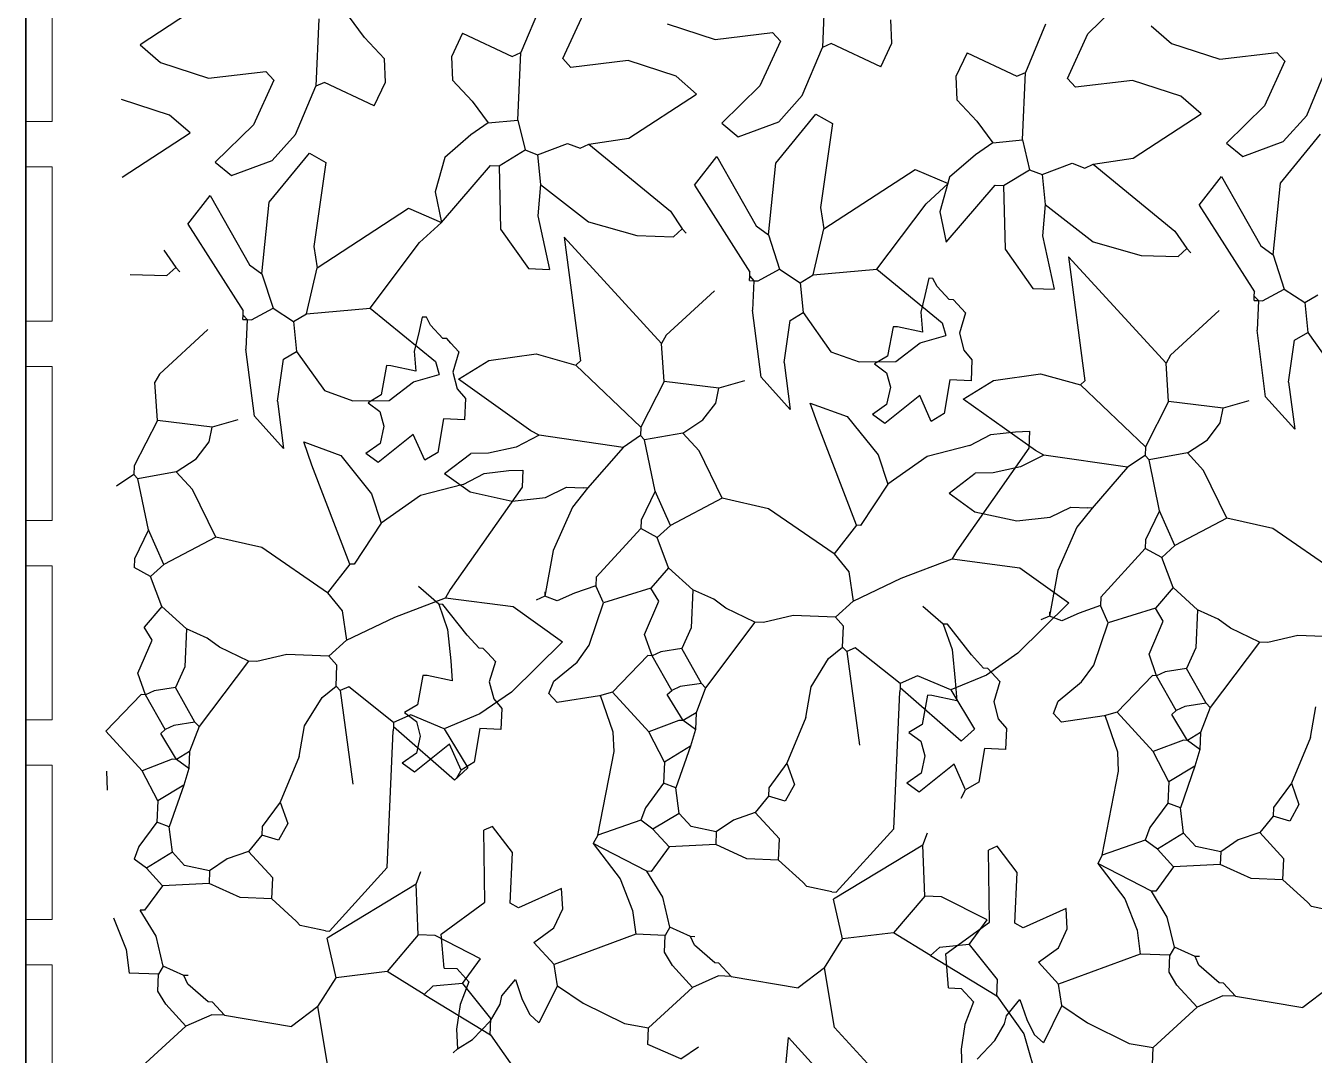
# Model space of a CAD drawing. Header units: inches. Extents: x 2013 to 15569, y -2551 to 2524.
# Drawn here: x 5034 to 5131.4, y 739.6 to 817.3 of the extents above; entities that cross this region are included whole.
import ezdxf

# ---------------------------------------------------------------- set-up
doc = ezdxf.new("R2010")
doc.units = ezdxf.units.IN
doc.header["$MEASUREMENT"] = 0
doc.layers.add('A-FURN', color=8, linetype='Continuous', lineweight=18)
doc.layers.add('A-WALL-FULL', color=7, linetype='Continuous', lineweight=35)
doc.layers.add('VERDE_siepe', color=96, linetype='Continuous')

msp = doc.modelspace()

# ---------------------------------------------------------------- linework, layer by layer
at = {"layer": 'A-FURN'}
for p, q in [((5034.046, 810.049), (5034.046, 821.684)), ((5036.046, 810.049), (5036.046, 821.684)), ((5034.046, 810.049), (5036.046, 810.049)), ((5034.046, 794.99), (5034.046, 806.626)), ((5034.046, 806.626), (5036.046, 806.626)), ((5036.046, 794.99), (5036.046, 806.626)), ((5034.046, 794.99), (5036.046, 794.99)), ((5034.046, 779.931), (5034.046, 791.567)), ((5034.046, 791.567), (5036.046, 791.567)), ((5036.046, 779.931), (5036.046, 791.567)), ((5034.046, 779.931), (5036.046, 779.931)), ((5034.046, 764.873), (5034.046, 776.508)), ((5034.046, 776.508), (5036.046, 776.508)), ((5036.046, 764.873), (5036.046, 776.508)), ((5034.046, 764.873), (5036.046, 764.873)), ((5034.046, 749.814), (5034.046, 761.45)), ((5034.046, 761.45), (5036.046, 761.45)), ((5036.046, 749.814), (5036.046, 761.45)), ((5034.046, 749.814), (5036.046, 749.814)), ((5034.046, 734.755), (5034.046, 746.391)), ((5034.046, 746.391), (5036.046, 746.391)), ((5036.046, 734.755), (5036.046, 746.391))]:
    msp.add_line(p, q, dxfattribs=at)
at = {"layer": 'A-WALL-FULL'}
msp.add_line((5034.046, 1062.818), (5034.046, -134.28), dxfattribs=at)
at = {"layer": 'VERDE_siepe'}
for p, q in [((5094.433, 820.754), (5094.211, 815.657)), ((5114.26, 816.678), (5117.136, 819.499)), ((5047.805, 819.19), (5042.681, 815.851)), ((5072.962, 818.905), (5071.438, 815.266)), ((5056.174, 817.816), (5055.952, 812.719)), ((5059.623, 816.39), (5058.418, 818.038)), ((5074.611, 814.809), (5076.155, 818.18)), ((5082.477, 817.445), (5086.116, 816.262)), ((5099.463, 815.973), (5099.386, 817.735)), ((5111.067, 817.404), (5109.543, 813.764)), ((5067.034, 816.736), (5066.186, 814.95)), ((5067.034, 816.736), (5070.788, 814.975)), ((5086.116, 816.262), (5090.429, 816.779)), ((5091.038, 816.114), (5090.429, 816.779)), ((5112.716, 813.307), (5114.26, 816.678)), ((5119.046, 817.286), (5120.582, 815.943)), ((5042.682, 815.851), (5044.219, 814.507)), ((5061.128, 814.798), (5059.623, 816.39)), ((5091.038, 816.114), (5089.494, 812.743)), ((5092.687, 812.017), (5094.211, 815.657)), ((5094.861, 815.947), (5094.211, 815.657)), ((5098.615, 814.187), (5094.861, 815.947)), ((5098.615, 814.187), (5099.463, 815.973)), ((5120.582, 815.943), (5124.221, 814.76)), ((5044.219, 814.507), (5047.857, 813.324)), ((5061.204, 813.035), (5061.128, 814.798)), ((5066.186, 814.95), (5066.263, 813.188)), ((5070.788, 814.975), (5071.438, 815.266)), ((5071.216, 810.169), (5071.438, 815.266)), ((5074.611, 814.809), (5075.22, 814.144)), ((5079.534, 814.661), (5075.22, 814.144)), ((5083.172, 813.478), (5079.534, 814.661)), ((5105.139, 815.234), (5104.291, 813.448)), ((5105.139, 815.234), (5108.893, 813.474)), ((5124.221, 814.76), (5128.534, 815.277)), ((5129.143, 814.612), (5127.599, 811.241)), ((5129.143, 814.612), (5128.534, 815.277)), ((5047.857, 813.324), (5052.17, 813.842)), ((5052.779, 813.176), (5052.17, 813.842)), ((5108.893, 813.474), (5109.543, 813.764)), ((5109.321, 808.667), (5109.543, 813.764)), ((5130.792, 810.515), (5132.316, 814.155)), ((5052.78, 813.176), (5051.235, 809.805)), ((5054.429, 809.08), (5055.952, 812.719)), ((5056.603, 813.01), (5055.952, 812.719)), ((5060.356, 811.25), (5056.603, 813.01)), ((5060.356, 811.25), (5061.204, 813.035)), ((5066.263, 813.188), (5067.768, 811.596)), ((5084.709, 812.134), (5083.172, 813.478)), ((5089.494, 812.743), (5086.619, 809.922)), ((5104.291, 813.448), (5104.368, 811.686)), ((5112.716, 813.307), (5113.325, 812.642)), ((5117.639, 813.159), (5113.325, 812.642)), ((5121.277, 811.976), (5117.639, 813.159)), ((5044.913, 810.54), (5041.275, 811.723)), ((5067.768, 811.596), (5068.972, 809.948)), ((5079.585, 808.796), (5084.709, 812.134)), ((5090.912, 810.043), (5092.687, 812.017)), ((5104.368, 811.686), (5105.873, 810.094)), ((5122.814, 810.633), (5121.277, 811.976)), ((5090.691, 806.903), (5093.725, 810.601)), ((5093.725, 810.601), (5094.971, 809.909)), ((5117.69, 807.294), (5122.814, 810.632)), ((5127.599, 811.241), (5124.724, 808.42)), ((5046.45, 809.197), (5044.913, 810.54)), ((5051.235, 809.805), (5048.36, 806.984)), ((5068.972, 809.948), (5067.657, 809.047)), ((5068.972, 809.948), (5071.216, 810.169)), ((5071.216, 810.169), (5071.756, 807.911)), ((5086.619, 809.922), (5087.851, 808.911)), ((5087.851, 808.911), (5090.912, 810.043)), ((5094.971, 809.909), (5094.057, 803.564)), ((5105.873, 810.094), (5107.077, 808.446)), ((5129.017, 808.541), (5130.792, 810.515)), ((5041.326, 805.858), (5046.45, 809.196)), ((5052.653, 807.105), (5054.429, 809.08)), ((5067.657, 809.047), (5065.701, 807.349)), ((5076.564, 808.339), (5079.585, 808.796)), ((5107.077, 808.446), (5109.321, 808.667)), ((5109.321, 808.667), (5109.862, 806.409)), ((5128.796, 805.401), (5131.83, 809.099)), ((5052.432, 803.965), (5055.466, 807.664)), ((5055.466, 807.664), (5056.712, 806.971)), ((5069.789, 806.719), (5071.756, 807.911)), ((5071.756, 807.911), (5072.698, 807.55)), ((5072.698, 807.55), (5074.97, 808.409)), ((5074.97, 808.409), (5075.912, 808.049)), ((5075.912, 808.049), (5076.563, 808.339)), ((5076.563, 808.339), (5082.727, 803.282)), ((5107.077, 808.446), (5105.762, 807.545)), ((5124.724, 808.42), (5125.956, 807.409)), ((5125.956, 807.409), (5129.017, 808.541)), ((5048.36, 806.984), (5049.592, 805.973)), ((5049.592, 805.973), (5052.653, 807.105)), ((5056.712, 806.971), (5055.798, 800.627)), ((5065.701, 807.349), (5064.973, 804.742)), ((5065.453, 802.44), (5069.152, 806.747)), ((5069.152, 806.747), (5069.789, 806.719)), ((5069.789, 806.719), (5069.899, 801.926)), ((5072.698, 807.55), (5072.919, 805.306)), ((5084.554, 805.255), (5086.244, 807.417)), ((5086.244, 807.417), (5089.208, 802.179)), ((5090.136, 801.501), (5090.691, 806.903)), ((5105.762, 807.545), (5103.806, 805.847)), ((5110.803, 806.048), (5113.075, 806.907)), ((5113.075, 806.907), (5114.017, 806.547)), ((5114.017, 806.547), (5114.668, 806.837)), ((5114.668, 806.837), (5120.832, 801.78)), ((5114.669, 806.837), (5117.69, 807.294)), ((5094.305, 801.957), (5101.205, 806.445)), ((5101.205, 806.445), (5103.712, 805.378)), ((5103.806, 805.847), (5103.078, 803.24)), ((5107.894, 805.217), (5109.862, 806.409)), ((5109.862, 806.409), (5110.803, 806.048)), ((5110.803, 806.048), (5111.024, 803.804)), ((5122.659, 803.753), (5124.349, 805.915)), ((5124.349, 805.915), (5127.313, 800.677)), ((5064.973, 804.742), (5065.453, 802.44)), ((5072.919, 805.306), (5072.726, 802.938)), ((5072.92, 805.306), (5076.545, 802.478)), ((5084.554, 805.255), (5088.736, 798.689)), ((5102.049, 803.855), (5103.712, 805.378)), ((5103.558, 800.938), (5107.257, 805.245)), ((5107.257, 805.245), (5107.894, 805.217)), ((5107.894, 805.217), (5108.004, 800.424)), ((5128.241, 799.999), (5128.796, 805.401)), ((5046.295, 802.318), (5047.985, 804.479)), ((5047.985, 804.479), (5050.949, 799.242)), ((5051.877, 798.564), (5052.432, 803.965)), ((5098.322, 798.909), (5102.049, 803.855)), ((5111.024, 803.804), (5110.831, 801.436)), ((5111.025, 803.804), (5114.651, 800.976)), ((5056.047, 799.02), (5062.946, 803.507)), ((5062.946, 803.507), (5065.453, 802.44)), ((5072.726, 802.938), (5073.597, 798.892)), ((5082.727, 803.282), (5083.628, 801.966)), ((5094.057, 803.564), (5094.305, 801.957)), ((5103.078, 803.24), (5103.558, 800.938)), ((5122.659, 803.753), (5126.841, 797.187)), ((5046.295, 802.318), (5050.477, 795.752)), ((5063.79, 800.917), (5065.453, 802.44)), ((5069.899, 801.926), (5072.005, 798.962)), ((5076.545, 802.478), (5080.186, 801.44)), ((5082.962, 801.357), (5083.628, 801.966)), ((5083.628, 801.966), (5083.932, 801.634)), ((5089.208, 802.179), (5090.136, 801.501)), ((5093.515, 798.481), (5094.305, 801.957)), ((5060.063, 795.972), (5063.79, 800.917)), ((5074.698, 801.334), (5075.932, 791.978)), ((5082.055, 793.307), (5074.698, 801.334)), ((5080.186, 801.44), (5082.962, 801.357)), ((5090.136, 801.501), (5090.981, 798.91)), ((5110.831, 801.436), (5111.702, 797.39)), ((5114.651, 800.976), (5118.291, 799.938)), ((5120.832, 801.78), (5121.733, 800.465)), ((5044.469, 800.345), (5045.369, 799.029)), ((5055.798, 800.627), (5056.047, 799.02)), ((5108.004, 800.424), (5110.11, 797.46)), ((5118.291, 799.938), (5121.067, 799.855)), ((5121.067, 799.855), (5121.733, 800.465)), ((5121.733, 800.465), (5122.037, 800.132)), ((5127.313, 800.677), (5128.241, 799.999)), ((5128.241, 799.999), (5129.086, 797.408)), ((5044.704, 798.419), (5045.369, 799.029)), ((5045.369, 799.029), (5045.673, 798.697)), ((5050.949, 799.242), (5051.877, 798.564)), ((5055.256, 795.543), (5056.047, 799.02)), ((5072.005, 798.962), (5073.597, 798.892)), ((5089.346, 798.024), (5090.981, 798.91)), ((5090.981, 798.91), (5092.532, 797.885)), ((5093.515, 798.481), (5098.322, 798.909)), ((5098.322, 798.909), (5103.254, 794.864)), ((5112.803, 799.832), (5114.037, 790.476)), ((5120.16, 791.805), (5112.803, 799.832)), ((5041.927, 798.503), (5044.704, 798.419)), ((5051.877, 798.564), (5052.722, 795.973)), ((5088.708, 798.052), (5088.722, 798.37)), ((5088.708, 798.052), (5089.027, 798.038)), ((5088.722, 798.37), (5088.736, 798.689)), ((5088.722, 798.37), (5089.027, 798.038)), ((5089.027, 798.038), (5088.93, 795.808)), ((5089.027, 798.038), (5089.346, 798.024)), ((5092.532, 797.885), (5093.515, 798.481)), ((5102.238, 798.228), (5101.955, 796.933)), ((5102.557, 798.214), (5102.238, 798.228)), ((5102.876, 797.613), (5102.557, 798.214)), ((5086.059, 797.282), (5082.401, 793.93)), ((5092.532, 797.885), (5092.754, 795.641)), ((5103.79, 796.616), (5102.876, 797.613)), ((5110.11, 797.46), (5111.702, 797.39)), ((5126.827, 796.868), (5126.841, 797.187)), ((5127.451, 796.522), (5129.086, 797.408)), ((5129.086, 797.408), (5130.637, 796.383)), ((5130.637, 796.383), (5131.62, 796.979)), ((5051.087, 795.086), (5052.722, 795.973)), ((5052.722, 795.973), (5054.273, 794.947)), ((5055.256, 795.543), (5060.063, 795.972)), ((5060.063, 795.972), (5064.995, 791.926)), ((5101.955, 796.933), (5101.65, 795.668)), ((5104.109, 796.602), (5103.79, 796.616)), ((5104.413, 796.269), (5104.109, 796.602)), ((5104.413, 796.269), (5105.023, 795.604)), ((5126.813, 796.55), (5126.827, 796.868)), ((5126.813, 796.55), (5127.133, 796.536)), ((5126.827, 796.868), (5127.133, 796.536)), ((5127.133, 796.536), (5127.035, 794.306)), ((5127.133, 796.536), (5127.451, 796.522)), ((5130.637, 796.383), (5130.859, 794.139)), ((5050.449, 795.114), (5050.463, 795.432)), ((5050.449, 795.114), (5050.769, 795.1)), ((5050.463, 795.432), (5050.477, 795.752)), ((5050.463, 795.432), (5050.769, 795.1)), ((5050.769, 795.1), (5050.671, 792.87)), ((5050.769, 795.1), (5051.087, 795.086)), ((5054.273, 794.947), (5055.256, 795.543)), ((5063.979, 795.291), (5063.696, 793.995)), ((5064.298, 795.277), (5063.979, 795.291)), ((5064.617, 794.675), (5064.298, 795.277)), ((5089.574, 790.76), (5088.93, 795.808)), ((5091.312, 791.874), (5091.77, 795.045)), ((5091.77, 795.045), (5092.754, 795.641)), ((5092.754, 795.641), (5094.858, 792.677)), ((5101.65, 795.668), (5101.768, 794.15)), ((5105.023, 795.604), (5104.551, 794.069)), ((5124.164, 795.78), (5120.506, 792.428)), ((5047.8, 794.345), (5044.142, 790.993)), ((5054.273, 794.947), (5054.495, 792.704)), ((5065.532, 793.678), (5064.617, 794.675)), ((5099.551, 794.565), (5099.135, 792.349)), ((5099.87, 794.551), (5099.551, 794.565)), ((5101.768, 794.15), (5099.87, 794.551)), ((5103.254, 794.864), (5103.53, 793.894)), ((5104.551, 794.069), (5104.896, 792.799)), ((5127.679, 789.258), (5127.035, 794.306)), ((5129.875, 793.543), (5130.859, 794.139)), ((5130.859, 794.139), (5132.963, 791.175)), ((5063.696, 793.995), (5063.391, 792.73)), ((5065.85, 793.664), (5065.532, 793.678)), ((5066.154, 793.331), (5065.85, 793.664)), ((5066.154, 793.331), (5066.764, 792.667)), ((5082.401, 793.93), (5082.055, 793.307)), ((5082.248, 790.425), (5082.055, 793.307)), ((5099.76, 791.928), (5101.591, 793.341)), ((5101.591, 793.341), (5103.53, 793.894)), ((5129.417, 790.372), (5129.875, 793.543)), ((5051.315, 787.822), (5050.671, 792.87)), ((5053.053, 788.936), (5053.511, 792.108)), ((5053.511, 792.108), (5054.495, 792.704)), ((5054.495, 792.704), (5056.6, 789.739)), ((5063.391, 792.73), (5063.509, 791.212)), ((5066.764, 792.667), (5066.292, 791.131)), ((5069.016, 792.007), (5072.58, 792.506)), ((5072.58, 792.506), (5075.599, 791.673)), ((5094.858, 792.677), (5096.995, 791.902)), ((5099.135, 792.349), (5098.151, 791.753)), ((5104.896, 792.799), (5105.507, 792.071)), ((5120.506, 792.428), (5120.16, 791.805)), ((5061.292, 791.628), (5060.876, 789.412)), ((5061.611, 791.614), (5061.292, 791.628)), ((5063.509, 791.212), (5061.611, 791.614)), ((5064.995, 791.926), (5065.271, 790.956)), ((5066.292, 791.131), (5066.637, 789.862)), ((5066.725, 790.599), (5069.016, 792.007)), ((5075.932, 791.978), (5075.599, 791.673)), ((5080.503, 786.991), (5075.599, 791.673)), ((5091.312, 791.874), (5091.771, 788.319)), ((5096.995, 791.902), (5099.76, 791.928)), ((5098.151, 791.753), (5099.051, 791.091)), ((5105.507, 792.071), (5105.438, 790.478)), ((5120.353, 788.923), (5120.16, 791.805)), ((5044.142, 790.993), (5043.796, 790.369)), ((5043.989, 787.488), (5043.796, 790.369)), ((5061.501, 788.991), (5063.332, 790.403)), ((5063.332, 790.403), (5065.271, 790.956)), ((5072.191, 786.714), (5066.725, 790.599)), ((5082.248, 790.425), (5080.503, 786.991)), ((5086.377, 789.926), (5082.248, 790.425)), ((5088.316, 790.48), (5086.377, 789.926)), ((5091.771, 788.319), (5089.574, 790.76)), ((5099.051, 791.091), (5099.346, 789.988)), ((5103.845, 790.548), (5103.415, 788.013)), ((5105.438, 790.478), (5103.845, 790.548)), ((5104.83, 789.097), (5107.121, 790.505)), ((5107.121, 790.505), (5110.685, 791.004)), ((5110.685, 791.004), (5113.704, 790.171)), ((5114.037, 790.476), (5113.704, 790.171)), ((5118.608, 785.489), (5113.704, 790.171)), ((5129.417, 790.372), (5129.876, 786.817)), ((5056.6, 789.739), (5058.736, 788.965)), ((5060.876, 789.412), (5059.893, 788.816)), ((5066.637, 789.862), (5067.249, 789.134)), ((5086.155, 788.799), (5086.377, 789.926)), ((5101.559, 789.371), (5098.913, 787.252)), ((5099.346, 789.988), (5099.061, 788.691)), ((5102.432, 787.417), (5101.559, 789.371)), ((5129.876, 786.817), (5127.679, 789.258)), ((5053.053, 788.936), (5053.512, 785.381)), ((5058.736, 788.965), (5061.501, 788.991)), ((5059.893, 788.816), (5060.792, 788.154)), ((5067.249, 789.134), (5067.179, 787.54)), ((5085.178, 787.522), (5086.155, 788.799)), ((5093.912, 787.044), (5093.296, 788.8)), ((5093.296, 788.8), (5096.092, 787.779)), ((5099.061, 788.691), (5097.985, 787.93)), ((5110.296, 785.212), (5104.83, 789.097)), ((5120.353, 788.923), (5118.608, 785.489)), ((5124.482, 788.424), (5120.353, 788.923)), ((5124.26, 787.297), (5124.482, 788.424)), ((5126.421, 788.979), (5124.482, 788.424)), ((5043.989, 787.488), (5042.244, 784.053)), ((5048.118, 786.989), (5043.989, 787.488)), ((5050.057, 787.543), (5048.118, 786.989)), ((5053.512, 785.381), (5051.315, 787.822)), ((5060.792, 788.154), (5061.087, 787.05)), ((5065.586, 787.61), (5065.156, 785.076)), ((5067.179, 787.54), (5065.586, 787.61)), ((5083.675, 786.532), (5085.178, 787.522)), ((5096.092, 787.779), (5098.423, 784.892)), ((5098.913, 787.252), (5097.985, 787.93)), ((5103.415, 788.013), (5102.432, 787.417)), ((5123.283, 786.02), (5124.26, 787.297)), ((5047.896, 785.861), (5048.118, 786.989)), ((5063.3, 786.433), (5060.654, 784.314)), ((5061.087, 787.05), (5060.802, 785.754)), ((5064.173, 784.48), (5063.3, 786.433)), ((5072.815, 786.368), (5071.074, 785.482)), ((5072.815, 786.368), (5072.191, 786.714)), ((5079.158, 785.453), (5072.815, 786.368)), ((5080.475, 786.353), (5079.158, 785.453)), ((5080.503, 786.991), (5080.475, 786.353)), ((5080.779, 786.021), (5080.475, 786.353)), ((5083.675, 786.532), (5080.779, 786.021)), ((5084.893, 785.203), (5083.675, 786.532)), ((5096.778, 779.578), (5093.912, 787.044)), ((5105.34, 785.588), (5106.936, 786.427)), ((5106.936, 786.427), (5108.788, 786.639)), ((5108.788, 786.639), (5109.855, 786.668)), ((5109.855, 786.668), (5109.8, 785.393)), ((5046.919, 784.584), (5047.896, 785.861)), ((5055.653, 784.106), (5055.038, 785.863)), ((5055.038, 785.863), (5057.833, 784.842)), ((5060.802, 785.754), (5059.726, 784.992)), ((5071.074, 785.482), (5068.998, 785.027)), ((5079.158, 785.453), (5076.471, 782.378)), ((5081.569, 782.156), (5080.779, 786.021)), ((5105.34, 785.588), (5102.112, 784.771)), ((5109.8, 785.393), (5104.355, 777.651)), ((5118.608, 785.489), (5118.58, 784.851)), ((5121.78, 785.031), (5123.283, 786.02)), ((5045.416, 783.595), (5046.919, 784.584)), ((5057.833, 784.842), (5060.165, 781.955)), ((5060.654, 784.314), (5059.726, 784.992)), ((5065.156, 785.076), (5064.173, 784.48)), ((5065.666, 783.487), (5067.647, 784.997)), ((5068.998, 785.027), (5067.647, 784.997)), ((5086.652, 781.614), (5084.893, 785.203)), ((5098.423, 784.892), (5099.147, 782.666)), ((5102.112, 784.771), (5099.147, 782.666)), ((5110.92, 784.866), (5109.179, 783.98)), ((5110.92, 784.866), (5110.296, 785.212)), ((5117.263, 783.951), (5110.92, 784.866)), ((5118.58, 784.851), (5117.263, 783.951)), ((5118.884, 784.519), (5118.58, 784.851)), ((5121.78, 785.031), (5118.884, 784.519)), ((5119.674, 780.654), (5118.884, 784.519)), ((5122.998, 783.701), (5121.78, 785.031)), ((5042.216, 783.415), (5040.899, 782.515)), ((5042.244, 784.053), (5042.216, 783.415)), ((5042.521, 783.083), (5042.216, 783.415)), ((5045.416, 783.595), (5042.521, 783.083)), ((5046.634, 782.265), (5045.416, 783.595)), ((5058.52, 776.64), (5055.653, 784.106)), ((5065.666, 783.487), (5067.613, 782.089)), ((5067.081, 782.65), (5068.677, 783.489)), ((5068.677, 783.489), (5070.529, 783.702)), ((5070.529, 783.702), (5071.596, 783.73)), ((5071.596, 783.73), (5071.541, 782.455)), ((5103.771, 781.985), (5105.752, 783.495)), ((5107.103, 783.526), (5105.752, 783.495)), ((5109.179, 783.98), (5107.103, 783.526)), ((5117.263, 783.951), (5114.576, 780.876)), ((5124.757, 780.113), (5122.998, 783.701)), ((5043.31, 779.218), (5042.521, 783.083)), ((5067.081, 782.65), (5063.853, 781.833)), ((5071.541, 782.455), (5066.097, 774.713)), ((5073.307, 781.677), (5074.878, 782.448)), ((5074.878, 782.448), (5076.152, 782.392)), ((5076.471, 782.378), (5075.332, 780.934)), ((5076.471, 782.378), (5076.152, 782.392)), ((5099.147, 782.666), (5097.097, 779.564)), ((5048.393, 778.677), (5046.634, 782.265)), ((5060.165, 781.955), (5060.888, 779.728)), ((5063.853, 781.833), (5060.888, 779.728)), ((5067.613, 782.089), (5070.782, 781.405)), ((5070.782, 781.405), (5073.307, 781.677)), ((5081.569, 782.156), (5080.515, 779.967)), ((5082.731, 779.551), (5081.569, 782.156)), ((5086.652, 781.614), (5082.731, 779.551)), ((5090.129, 780.825), (5086.652, 781.614)), ((5103.771, 781.985), (5105.718, 780.587)), ((5075.332, 780.934), (5073.875, 777.671)), ((5095.088, 777.416), (5090.129, 780.825)), ((5105.718, 780.587), (5108.887, 779.903)), ((5111.412, 780.175), (5112.983, 780.946)), ((5112.983, 780.946), (5114.257, 780.89)), ((5114.576, 780.876), (5113.437, 779.432)), ((5114.576, 780.876), (5114.257, 780.89)), ((5119.674, 780.654), (5118.621, 778.465)), ((5120.837, 778.049), (5119.674, 780.654)), ((5060.888, 779.728), (5058.838, 776.626)), ((5080.515, 779.967), (5080.488, 779.33)), ((5082.731, 779.551), (5081.734, 778.637)), ((5096.778, 779.578), (5095.088, 777.416)), ((5097.097, 779.564), (5096.778, 779.578)), ((5108.887, 779.903), (5111.412, 780.175)), ((5113.437, 779.432), (5111.98, 776.169)), ((5124.757, 780.113), (5120.837, 778.049)), ((5128.234, 779.323), (5124.757, 780.113)), ((5043.31, 779.218), (5042.257, 777.029)), ((5044.473, 776.614), (5043.31, 779.218)), ((5048.393, 778.677), (5044.473, 776.614)), ((5051.87, 777.887), (5048.393, 778.677)), ((5080.488, 779.33), (5077.135, 775.646)), ((5081.734, 778.637), (5080.488, 779.33)), ((5082.593, 776.366), (5081.734, 778.637)), ((5118.621, 778.465), (5118.593, 777.828)), ((5133.193, 775.914), (5128.234, 779.323)), ((5056.829, 774.479), (5051.87, 777.887)), ((5073.875, 777.671), (5073.243, 774.219)), ((5104.355, 777.651), (5104.009, 777.027)), ((5118.593, 777.828), (5115.24, 774.144)), ((5119.839, 777.135), (5118.593, 777.828)), ((5120.837, 778.049), (5119.839, 777.135)), ((5042.257, 777.029), (5042.229, 776.393)), ((5044.473, 776.614), (5043.475, 775.699)), ((5058.52, 776.64), (5056.829, 774.479)), ((5058.838, 776.626), (5058.52, 776.64)), ((5095.088, 777.416), (5096.195, 776.048)), ((5100.167, 775.582), (5104.009, 777.027)), ((5104.009, 777.027), (5109.108, 776.364)), ((5120.698, 774.864), (5119.839, 777.135)), ((5043.475, 775.699), (5042.229, 776.393)), ((5044.334, 773.428), (5043.475, 775.699)), ((5077.135, 775.646), (5077.107, 775.008)), ((5082.593, 776.366), (5081.249, 774.828)), ((5084.435, 774.689), (5082.593, 776.366)), ((5096.195, 776.048), (5096.528, 773.843)), ((5096.528, 773.843), (5100.167, 775.582)), ((5109.108, 776.364), (5112.831, 773.71)), ((5111.98, 776.169), (5111.348, 772.717)), ((5065.235, 773.611), (5063.698, 774.954)), ((5066.097, 774.713), (5065.751, 774.09)), ((5077.107, 775.008), (5075.486, 774.44)), ((5077.688, 773.706), (5077.107, 775.008)), ((5081.249, 774.828), (5077.688, 773.706)), ((5081.845, 773.844), (5081.249, 774.828)), ((5084.435, 774.689), (5084.31, 771.821)), ((5086, 773.982), (5084.435, 774.689)), ((5120.698, 774.864), (5119.354, 773.326)), ((5122.54, 773.187), (5120.698, 774.864)), ((5056.829, 774.479), (5057.936, 773.11)), ((5061.908, 772.644), (5065.751, 774.09)), ((5065.554, 773.597), (5065.235, 773.611)), ((5065.235, 773.611), (5065.903, 771.693)), ((5067.369, 771.283), (5065.554, 773.597)), ((5065.751, 774.09), (5070.849, 773.427)), ((5073.243, 774.219), (5072.591, 773.929)), ((5073.256, 774.537), (5073.243, 774.219)), ((5074.184, 773.859), (5073.243, 774.219)), ((5075.486, 774.44), (5074.184, 773.859)), ((5076.591, 770.518), (5077.688, 773.706)), ((5080.778, 771.337), (5081.845, 773.844)), ((5086.928, 773.304), (5086, 773.982)), ((5096.528, 773.843), (5095.199, 772.623)), ((5112.831, 773.71), (5108.981, 769.92)), ((5115.24, 774.144), (5115.213, 773.506)), ((5044.334, 773.428), (5042.99, 771.89)), ((5046.176, 771.751), (5044.334, 773.428)), ((5057.936, 773.11), (5058.269, 770.905)), ((5058.269, 770.905), (5061.908, 772.644)), ((5070.849, 773.427), (5074.573, 770.773)), ((5089.117, 772.25), (5086.928, 773.304)), ((5092.012, 772.762), (5089.754, 772.223)), ((5095.199, 772.623), (5092.012, 772.762)), ((5095.807, 771.959), (5095.199, 772.623)), ((5103.34, 772.109), (5101.803, 773.452)), ((5111.348, 772.717), (5110.696, 772.427)), ((5111.361, 773.036), (5111.348, 772.717)), ((5112.29, 772.357), (5111.348, 772.717)), ((5113.591, 772.938), (5112.29, 772.357)), ((5115.213, 773.506), (5113.591, 772.938)), ((5115.794, 772.205), (5115.213, 773.506)), ((5119.354, 773.326), (5115.794, 772.205)), ((5119.95, 772.342), (5119.354, 773.326)), ((5122.54, 773.187), (5122.415, 770.319)), ((5124.105, 772.48), (5122.54, 773.187)), ((5043.586, 770.906), (5042.99, 771.89)), ((5046.176, 771.751), (5046.051, 768.884)), ((5047.742, 771.044), (5046.176, 771.751)), ((5065.903, 771.693), (5066.143, 769.338)), ((5084.31, 771.821), (5083.604, 770.256)), ((5089.117, 772.25), (5085.39, 767.305)), ((5089.754, 772.223), (5089.117, 772.25)), ((5095.738, 770.365), (5095.807, 771.959)), ((5103.659, 772.095), (5103.34, 772.109)), ((5103.34, 772.109), (5104.008, 770.191)), ((5105.474, 769.782), (5103.659, 772.095)), ((5114.696, 769.016), (5115.794, 772.205)), ((5118.883, 769.835), (5119.95, 772.342)), ((5125.033, 771.802), (5124.105, 772.48)), ((5127.222, 770.749), (5125.033, 771.802)), ((5042.519, 768.399), (5043.586, 770.906)), ((5048.67, 770.366), (5047.742, 771.044)), ((5058.269, 770.905), (5056.94, 769.685)), ((5068.283, 770.286), (5067.369, 771.283)), ((5074.573, 770.773), (5070.722, 766.983)), ((5081.345, 769.716), (5080.778, 771.337)), ((5127.222, 770.749), (5123.495, 765.803)), ((5127.859, 770.721), (5127.222, 770.749)), ((5130.117, 771.26), (5127.859, 770.721)), ((5133.304, 771.121), (5130.117, 771.26)), ((5050.858, 769.313), (5048.67, 770.366)), ((5053.753, 769.824), (5051.495, 769.285)), ((5056.94, 769.685), (5053.753, 769.824)), ((5068.601, 770.272), (5068.283, 770.286)), ((5068.906, 769.939), (5068.601, 770.272)), ((5068.906, 769.939), (5069.515, 769.275)), ((5075.679, 769.249), (5076.591, 770.518)), ((5081.027, 769.73), (5078.353, 766.974)), ((5081.345, 769.716), (5081.027, 769.73)), ((5081.996, 770.007), (5081.345, 769.716)), ((5082.827, 767.098), (5081.345, 769.716)), ((5083.604, 770.256), (5081.996, 770.007)), ((5085.085, 767.638), (5083.604, 770.256)), ((5094.682, 769.518), (5095.738, 770.365)), ((5096.043, 770.033), (5095.738, 770.365)), ((5096.694, 770.324), (5096.043, 770.033)), ((5096.043, 770.033), (5097.012, 762.968)), ((5100.088, 767.622), (5096.694, 770.324)), ((5104.008, 770.191), (5104.248, 767.836)), ((5106.388, 768.784), (5105.474, 769.782)), ((5108.981, 769.92), (5106.605, 768.265)), ((5119.45, 768.215), (5118.883, 769.835)), ((5122.415, 770.319), (5121.709, 768.754)), ((5046.051, 768.884), (5045.345, 767.318)), ((5050.858, 769.313), (5047.132, 764.367)), ((5051.495, 769.285), (5050.858, 769.313)), ((5057.549, 769.021), (5056.94, 769.685)), ((5057.479, 767.428), (5057.549, 769.021)), ((5066.143, 769.338), (5066.26, 767.82)), ((5069.515, 769.275), (5069.044, 767.739)), ((5073.92, 767.805), (5075.679, 769.249)), ((5093.36, 767.376), (5094.682, 769.518)), ((5106.706, 768.77), (5106.388, 768.784)), ((5107.011, 768.437), (5106.706, 768.77)), ((5113.784, 767.747), (5114.696, 769.016)), ((5121.709, 768.754), (5120.102, 768.505)), ((5123.19, 766.136), (5121.709, 768.754)), ((5043.086, 766.779), (5042.519, 768.399)), ((5064.043, 768.236), (5063.628, 766.02)), ((5064.362, 768.222), (5064.043, 768.236)), ((5066.26, 767.82), (5064.362, 768.222)), ((5073.56, 766.863), (5073.92, 767.805)), ((5101.389, 768.204), (5100.088, 767.622)), ((5103.897, 767.137), (5101.389, 768.204)), ((5106.605, 768.265), (5103.897, 767.137)), ((5104.248, 767.836), (5104.365, 766.318)), ((5107.011, 768.437), (5107.62, 767.773)), ((5107.62, 767.773), (5107.149, 766.237)), ((5119.132, 768.228), (5116.458, 765.472)), ((5119.45, 768.215), (5119.132, 768.228)), ((5120.102, 768.505), (5119.45, 768.215)), ((5120.932, 765.596), (5119.45, 768.215)), ((5042.768, 766.793), (5040.094, 764.036)), ((5043.086, 766.779), (5042.768, 766.793)), ((5043.738, 767.069), (5043.086, 766.779)), ((5044.568, 764.16), (5043.086, 766.779)), ((5045.345, 767.318), (5043.738, 767.069)), ((5046.826, 764.7), (5045.345, 767.318)), ((5056.423, 766.58), (5057.479, 767.428)), ((5057.784, 767.096), (5057.479, 767.428)), ((5058.435, 767.386), (5057.784, 767.096)), ((5057.784, 767.096), (5058.753, 760.03)), ((5061.829, 764.684), (5058.435, 767.386)), ((5070.722, 766.983), (5068.346, 765.327)), ((5069.044, 767.739), (5069.388, 766.47)), ((5074.169, 766.199), (5073.56, 766.863)), ((5078.353, 766.974), (5077.383, 766.696)), ((5081.095, 763.982), (5078.353, 766.974)), ((5082.495, 766.793), (5082.827, 767.098)), ((5083.686, 764.826), (5082.495, 766.793)), ((5083.479, 767.388), (5082.827, 767.098)), ((5085.085, 767.638), (5083.479, 767.388)), ((5085.39, 767.305), (5084.669, 765.421)), ((5085.39, 767.305), (5085.085, 767.638)), ((5092.954, 765.06), (5093.36, 767.376)), ((5099.61, 756.662), (5100.06, 766.985)), ((5100.074, 767.303), (5100.06, 766.985)), ((5100.088, 767.622), (5100.074, 767.303)), ((5104.686, 763.272), (5100.074, 767.303)), ((5103.897, 767.137), (5105.684, 764.186)), ((5112.026, 766.303), (5113.784, 767.747)), ((5055.101, 764.439), (5056.423, 766.58)), ((5063.628, 766.02), (5062.644, 765.424)), ((5069.388, 766.47), (5070, 765.742)), ((5077.383, 766.696), (5074.169, 766.199)), ((5078.419, 763.949), (5077.454, 766.718)), ((5102.148, 766.734), (5101.733, 764.518)), ((5102.467, 766.72), (5102.148, 766.734)), ((5104.365, 766.318), (5102.467, 766.72)), ((5107.149, 766.237), (5107.493, 764.968)), ((5111.665, 765.361), (5112.026, 766.303)), ((5121.584, 765.886), (5120.932, 765.596)), ((5123.19, 766.136), (5121.584, 765.886)), ((5123.495, 765.803), (5123.19, 766.136)), ((5131.059, 763.558), (5131.465, 765.875)), ((5063.131, 765.266), (5061.829, 764.684)), ((5062.644, 765.424), (5063.544, 764.762)), ((5065.638, 764.199), (5063.131, 765.266)), ((5068.346, 765.327), (5065.638, 764.199)), ((5070, 765.742), (5069.931, 764.148)), ((5083.368, 764.84), (5081.095, 763.982)), ((5083.686, 764.826), (5083.368, 764.84)), ((5084.669, 765.421), (5083.686, 764.826)), ((5084.669, 765.421), (5084.614, 764.147)), ((5092.954, 765.06), (5091.526, 761.611)), ((5107.493, 764.968), (5108.105, 764.24)), ((5112.274, 764.697), (5111.665, 765.361)), ((5115.488, 765.195), (5112.274, 764.697)), ((5116.458, 765.472), (5115.488, 765.195)), ((5116.524, 762.448), (5115.559, 765.216)), ((5119.2, 762.48), (5116.458, 765.472)), ((5120.6, 765.291), (5120.932, 765.596)), ((5121.791, 763.324), (5120.6, 765.291)), ((5123.495, 765.803), (5122.775, 763.919)), ((5042.836, 761.044), (5040.094, 764.036)), ((5044.236, 763.856), (5044.568, 764.16)), ((5045.22, 764.451), (5044.568, 764.16)), ((5046.826, 764.7), (5045.22, 764.451)), ((5047.132, 764.367), (5046.411, 762.483)), ((5047.132, 764.367), (5046.826, 764.7)), ((5054.695, 762.122), (5055.101, 764.439)), ((5061.351, 753.725), (5061.801, 764.048)), ((5061.815, 764.366), (5061.801, 764.048)), ((5061.829, 764.684), (5061.815, 764.366)), ((5066.427, 760.334), (5061.815, 764.366)), ((5063.544, 764.762), (5063.838, 763.658)), ((5065.638, 764.199), (5067.425, 761.248)), ((5068.337, 764.218), (5067.908, 761.684)), ((5069.931, 764.148), (5068.337, 764.218)), ((5078.477, 762.499), (5078.419, 763.949)), ((5082.273, 761.695), (5081.095, 763.982)), ((5084.614, 764.147), (5083.686, 764.826)), ((5084.614, 764.147), (5084.24, 762.887)), ((5101.733, 764.518), (5100.749, 763.922)), ((5100.749, 763.922), (5101.649, 763.26)), ((5105.684, 764.186), (5104.686, 763.272)), ((5108.105, 764.24), (5108.036, 762.647)), ((5122.775, 763.919), (5121.791, 763.324)), ((5122.775, 763.919), (5122.719, 762.645)), ((5045.427, 761.889), (5044.236, 763.856)), ((5066.052, 763.041), (5063.405, 760.922)), ((5063.838, 763.658), (5063.553, 762.362)), ((5066.924, 761.088), (5066.052, 763.041)), ((5084.24, 762.887), (5082.273, 761.695)), ((5084.24, 762.887), (5083.145, 759.742)), ((5101.649, 763.26), (5101.943, 762.156)), ((5121.473, 763.338), (5119.2, 762.48)), ((5121.791, 763.324), (5121.473, 763.338)), ((5122.719, 762.645), (5121.791, 763.324)), ((5131.059, 763.558), (5129.631, 760.11)), ((5046.411, 762.483), (5045.427, 761.889)), ((5046.411, 762.483), (5046.355, 761.209)), ((5054.695, 762.122), (5053.267, 758.674)), ((5063.553, 762.362), (5062.477, 761.6)), ((5077.244, 756.169), (5078.477, 762.499)), ((5101.943, 762.156), (5101.658, 760.86)), ((5106.442, 762.716), (5106.013, 760.182)), ((5108.036, 762.647), (5106.442, 762.716)), ((5116.582, 760.997), (5116.524, 762.448)), ((5120.378, 760.193), (5119.2, 762.48)), ((5122.719, 762.645), (5122.345, 761.385)), ((5040.219, 759.562), (5040.16, 761.012)), ((5045.109, 761.902), (5042.836, 761.044)), ((5044.014, 758.757), (5042.836, 761.044)), ((5045.427, 761.889), (5045.109, 761.902)), ((5046.355, 761.209), (5045.427, 761.889)), ((5046.355, 761.209), (5045.981, 759.949)), ((5063.405, 760.922), (5062.477, 761.6)), ((5067.425, 761.248), (5066.427, 760.334)), ((5066.577, 760.464), (5066.924, 761.088)), ((5067.908, 761.684), (5066.924, 761.088)), ((5082.273, 761.695), (5082.203, 760.103)), ((5091.526, 761.611), (5090.168, 759.755)), ((5091.526, 761.611), (5092.094, 759.99)), ((5104.157, 761.539), (5101.51, 759.42)), ((5105.029, 759.586), (5104.157, 761.539)), ((5115.349, 754.667), (5116.582, 760.997)), ((5122.345, 761.385), (5120.378, 760.193)), ((5122.345, 761.385), (5121.25, 758.24)), ((5082.203, 760.103), (5080.845, 758.247)), ((5083.145, 759.742), (5082.203, 760.103)), ((5092.094, 759.99), (5091.401, 758.744)), ((5101.658, 760.86), (5100.582, 760.099)), ((5101.51, 759.42), (5100.582, 760.099)), ((5106.013, 760.182), (5105.029, 759.586)), ((5120.378, 760.193), (5120.308, 758.601)), ((5129.631, 760.11), (5128.273, 758.253)), ((5129.631, 760.11), (5130.199, 758.488)), ((5045.981, 759.949), (5044.014, 758.757)), ((5045.981, 759.949), (5044.886, 756.804)), ((5083.38, 757.816), (5083.145, 759.742)), ((5090.14, 759.118), (5089.129, 757.885)), ((5090.168, 759.755), (5090.14, 759.118)), ((5091.401, 758.744), (5090.14, 759.118)), ((5104.682, 758.962), (5105.029, 759.586)), ((5044.014, 758.757), (5043.945, 757.165)), ((5053.267, 758.674), (5051.909, 756.818)), ((5053.267, 758.674), (5053.835, 757.053)), ((5080.845, 758.247), (5080.485, 757.305)), ((5120.308, 758.601), (5118.95, 756.745)), ((5121.25, 758.24), (5120.308, 758.601)), ((5121.485, 756.314), (5121.25, 758.24)), ((5128.273, 758.253), (5128.246, 757.616)), ((5130.199, 758.488), (5129.506, 757.242)), ((5043.945, 757.165), (5042.586, 755.309)), ((5044.886, 756.804), (5043.945, 757.165)), ((5053.835, 757.053), (5053.142, 755.806)), ((5080.485, 757.305), (5077.244, 756.169)), ((5081.413, 756.625), (5080.485, 757.305)), ((5083.38, 757.816), (5081.413, 756.625)), ((5084.294, 756.819), (5083.38, 757.816)), ((5087.508, 757.317), (5086.192, 756.417)), ((5089.129, 757.885), (5087.508, 757.317)), ((5090.957, 755.89), (5089.129, 757.885)), ((5128.246, 757.616), (5127.234, 756.384)), ((5129.506, 757.242), (5128.246, 757.616)), ((5045.121, 754.879), (5044.886, 756.804)), ((5051.882, 756.18), (5050.87, 754.948)), ((5051.909, 756.818), (5051.882, 756.18)), ((5053.142, 755.806), (5051.882, 756.18)), ((5069.292, 756.835), (5068.641, 756.544)), ((5068.723, 751.114), (5068.641, 756.544)), ((5070.802, 754.854), (5069.292, 756.835)), ((5077.244, 756.169), (5076.897, 755.546)), ((5082.632, 755.296), (5081.413, 756.625)), ((5086.192, 756.417), (5084.294, 756.819)), ((5086.192, 756.417), (5086.15, 755.461)), ((5095.251, 751.873), (5099.61, 756.662)), ((5101.79, 755.418), (5102.151, 756.36)), ((5118.95, 756.745), (5118.59, 755.803)), ((5121.485, 756.314), (5119.518, 755.124)), ((5122.399, 755.317), (5121.485, 756.314)), ((5127.234, 756.384), (5125.613, 755.815)), ((5129.062, 754.389), (5127.234, 756.384)), ((5042.586, 755.309), (5042.226, 754.367)), ((5080.956, 753.454), (5076.897, 755.546)), ((5076.897, 755.546), (5078.938, 752.878)), ((5082.632, 755.296), (5081.274, 753.44)), ((5086.15, 755.461), (5082.632, 755.296)), ((5088.494, 754.396), (5086.15, 755.461)), ((5090.888, 754.297), (5090.957, 755.89)), ((5101.79, 755.418), (5095.056, 751.339)), ((5101.942, 751.581), (5101.79, 755.418)), ((5107.397, 755.333), (5106.746, 755.042)), ((5108.907, 753.352), (5107.397, 755.333)), ((5118.59, 755.803), (5115.349, 754.667)), ((5119.518, 755.124), (5118.59, 755.803)), ((5120.737, 753.794), (5119.518, 755.124)), ((5124.297, 754.915), (5122.399, 755.317)), ((5125.613, 755.815), (5124.297, 754.915)), ((5043.154, 753.688), (5042.226, 754.367)), ((5045.121, 754.879), (5043.154, 753.688)), ((5046.036, 753.881), (5045.121, 754.879)), ((5049.249, 754.38), (5047.933, 753.479)), ((5050.87, 754.948), (5049.249, 754.38)), ((5052.699, 752.953), (5050.87, 754.948)), ((5070.635, 751.031), (5070.802, 754.854)), ((5090.888, 754.297), (5088.494, 754.396)), ((5092.73, 752.62), (5090.888, 754.297)), ((5106.829, 749.612), (5106.746, 755.042)), ((5115.349, 754.667), (5115.002, 754.044)), ((5124.297, 754.915), (5124.256, 753.959)), ((5128.993, 752.795), (5129.062, 754.389)), ((5044.373, 752.358), (5043.154, 753.688)), ((5047.933, 753.479), (5046.036, 753.881)), ((5047.933, 753.479), (5047.892, 752.524)), ((5056.993, 748.935), (5061.351, 753.725)), ((5063.531, 752.481), (5063.892, 753.422)), ((5082.147, 751.486), (5080.956, 753.454)), ((5081.274, 753.44), (5080.956, 753.454)), ((5108.74, 749.529), (5108.907, 753.352)), ((5119.061, 751.952), (5115.002, 754.044)), ((5115.002, 754.044), (5117.043, 751.376)), ((5120.737, 753.794), (5119.379, 751.938)), ((5124.256, 753.959), (5120.737, 753.794)), ((5126.599, 752.894), (5124.256, 753.959)), ((5044.373, 752.358), (5043.015, 750.502)), ((5047.892, 752.524), (5044.373, 752.358)), ((5050.235, 751.458), (5047.892, 752.524)), ((5052.629, 751.359), (5052.699, 752.953)), ((5063.531, 752.481), (5056.797, 748.401)), ((5063.683, 748.643), (5063.531, 752.481)), ((5078.938, 752.878), (5079.878, 750.491)), ((5093.034, 752.288), (5092.73, 752.62)), ((5094.932, 751.887), (5093.034, 752.288)), ((5128.993, 752.795), (5126.599, 752.894)), ((5130.835, 751.118), (5128.993, 752.795)), ((5052.629, 751.359), (5050.235, 751.458)), ((5054.471, 749.683), (5052.629, 751.359)), ((5074.514, 752.138), (5071.259, 750.684)), ((5074.6, 750.604), (5074.514, 752.138)), ((5082.687, 749.228), (5082.147, 751.486)), ((5094.932, 751.887), (5095.251, 751.873)), ((5095.735, 748.34), (5095.056, 751.339)), ((5101.942, 751.581), (5099.586, 748.811)), ((5103.216, 751.525), (5101.942, 751.581)), ((5106.652, 749.779), (5103.216, 751.525)), ((5117.043, 751.376), (5117.983, 748.99)), ((5120.252, 749.984), (5119.061, 751.952)), ((5119.379, 751.938), (5119.061, 751.952)), ((5043.888, 748.549), (5042.697, 750.516)), ((5043.015, 750.502), (5042.697, 750.516)), ((5065.427, 748.704), (5068.723, 751.114)), ((5071.259, 750.684), (5070.635, 751.031)), ((5073.923, 749.168), (5074.6, 750.604)), ((5079.878, 750.491), (5080.11, 748.702)), ((5112.619, 750.636), (5109.364, 749.182)), ((5112.705, 749.102), (5112.619, 750.636)), ((5131.14, 750.786), (5130.835, 751.118)), ((5133.037, 750.385), (5131.14, 750.786)), ((5040.679, 749.94), (5041.619, 747.554)), ((5054.776, 749.351), (5054.471, 749.683)), ((5056.673, 748.949), (5054.776, 749.351)), ((5103.532, 747.202), (5106.829, 749.612)), ((5105.293, 747.923), (5106.652, 749.779)), ((5109.364, 749.182), (5108.74, 749.529)), ((5120.792, 747.726), (5120.252, 749.984)), ((5044.428, 746.29), (5043.888, 748.549)), ((5056.673, 748.949), (5056.993, 748.935)), ((5057.476, 745.402), (5056.797, 748.401)), ((5063.683, 748.643), (5061.328, 745.873)), ((5064.958, 748.588), (5063.683, 748.643)), ((5068.393, 746.842), (5064.958, 748.588)), ((5065.634, 746.141), (5065.427, 748.704)), ((5072.422, 748.08), (5073.923, 749.168)), ((5080.11, 748.702), (5073.946, 746.417)), ((5082.34, 748.605), (5080.11, 748.702)), ((5082.284, 747.33), (5082.34, 748.605)), ((5082.687, 749.228), (5082.34, 748.605)), ((5084.252, 748.522), (5082.687, 749.228)), ((5084.571, 748.508), (5084.252, 748.522)), ((5084.543, 747.87), (5084.252, 748.522)), ((5094.364, 746.166), (5095.735, 748.34)), ((5099.586, 748.811), (5095.735, 748.34)), ((5102.384, 747.092), (5099.586, 748.811)), ((5112.028, 747.666), (5112.705, 749.102)), ((5117.983, 748.99), (5118.215, 747.2)), ((5041.619, 747.554), (5041.851, 745.765)), ((5073.946, 746.417), (5072.422, 748.08)), ((5082.88, 746.346), (5082.284, 747.33)), ((5086.08, 746.527), (5084.543, 747.87)), ((5103.05, 747.702), (5102.384, 747.092)), ((5105.293, 747.923), (5103.05, 747.702)), ((5105.293, 747.923), (5107.413, 745.277)), ((5110.527, 746.578), (5112.028, 747.666)), ((5120.792, 747.726), (5120.445, 747.103)), ((5122.357, 747.02), (5120.792, 747.726)), ((5067.035, 744.986), (5068.393, 746.842)), ((5074.194, 744.81), (5073.946, 746.417)), ((5084.404, 744.685), (5082.88, 746.346)), ((5086.399, 746.513), (5086.08, 746.527)), ((5087.313, 745.515), (5086.399, 746.513)), ((5102.384, 747.092), (5107.392, 744.044)), ((5103.739, 744.639), (5103.532, 747.202)), ((5112.051, 744.915), (5110.527, 746.578)), ((5118.215, 747.2), (5112.051, 744.915)), ((5120.445, 747.103), (5118.215, 747.2)), ((5120.389, 745.828), (5120.445, 747.103)), ((5122.676, 747.006), (5122.357, 747.02)), ((5122.648, 746.368), (5122.357, 747.02)), ((5124.185, 745.025), (5122.648, 746.368)), ((5044.081, 745.667), (5041.851, 745.765)), ((5044.025, 744.392), (5044.081, 745.667)), ((5044.428, 746.29), (5044.081, 745.667)), ((5045.993, 745.584), (5044.428, 746.29)), ((5046.312, 745.57), (5045.993, 745.584)), ((5046.284, 744.933), (5045.993, 745.584)), ((5056.105, 743.228), (5057.476, 745.402)), ((5061.328, 745.873), (5057.476, 745.402)), ((5064.125, 744.155), (5061.328, 745.873)), ((5065.634, 746.141), (5066.59, 746.099)), ((5066.59, 746.099), (5067.504, 745.102)), ((5086.357, 745.557), (5084.404, 744.685)), ((5087.313, 745.515), (5086.357, 745.557)), ((5087.313, 745.515), (5092.383, 744.656)), ((5094.364, 746.166), (5092.383, 744.656)), ((5095.125, 741.663), (5094.364, 746.166)), ((5120.985, 744.844), (5120.389, 745.828)), ((5047.821, 743.589), (5046.284, 744.933)), ((5064.791, 744.764), (5064.125, 744.155)), ((5067.035, 744.986), (5064.791, 744.764)), ((5067.504, 745.102), (5066.853, 743.378)), ((5067.035, 744.986), (5069.154, 742.339)), ((5070.011, 744.035), (5071.023, 745.268)), ((5071.023, 745.268), (5071.538, 743.76)), ((5074.194, 744.81), (5072.795, 741.998)), ((5074.194, 744.81), (5076.133, 743.501)), ((5084.404, 744.685), (5081.078, 741.637)), ((5103.739, 744.639), (5104.695, 744.597)), ((5104.695, 744.597), (5105.609, 743.6)), ((5107.413, 745.277), (5107.358, 744.003)), ((5112.299, 743.308), (5112.051, 744.915)), ((5122.509, 743.183), (5120.985, 744.844)), ((5124.504, 745.011), (5124.185, 745.025)), ((5125.418, 744.013), (5124.504, 745.011)), ((5132.469, 744.664), (5130.488, 743.154)), ((5044.621, 743.409), (5044.025, 744.392)), ((5048.14, 743.575), (5047.821, 743.589)), ((5049.054, 742.578), (5048.14, 743.575)), ((5064.125, 744.155), (5069.133, 741.107)), ((5069.864, 743.423), (5070.011, 744.035)), ((5071.538, 743.76), (5072.102, 742.622)), ((5076.133, 743.501), (5079.26, 741.958)), ((5105.609, 743.6), (5104.958, 741.876)), ((5107.392, 744.044), (5109.416, 741.171)), ((5108.116, 742.533), (5109.128, 743.766)), ((5109.128, 743.766), (5109.643, 742.259)), ((5124.462, 744.055), (5122.509, 743.183)), ((5125.418, 744.013), (5124.462, 744.055)), ((5125.418, 744.013), (5130.488, 743.154)), ((5046.145, 741.747), (5044.621, 743.409)), ((5048.099, 742.619), (5046.145, 741.747)), ((5049.054, 742.578), (5048.099, 742.619)), ((5049.054, 742.578), (5054.124, 741.718)), ((5056.105, 743.228), (5054.124, 741.718)), ((5056.866, 738.725), (5056.105, 743.228)), ((5066.853, 743.378), (5066.587, 741.514)), ((5069.134, 742.165), (5069.864, 743.423)), ((5072.102, 742.622), (5072.795, 741.998)), ((5107.969, 741.921), (5108.116, 742.533)), ((5112.299, 743.308), (5110.9, 740.496)), ((5112.299, 743.308), (5114.238, 742)), ((5122.509, 743.183), (5119.183, 740.135)), ((5046.145, 741.747), (5042.82, 738.699)), ((5066.587, 741.514), (5066.644, 740.032)), ((5067.783, 740.758), (5069.134, 742.165)), ((5069.154, 742.339), (5069.099, 741.065)), ((5079.26, 741.958), (5081.078, 741.637)), ((5081.023, 740.363), (5081.078, 741.637)), ((5098.172, 738.338), (5095.125, 741.663)), ((5104.958, 741.876), (5104.692, 740.012)), ((5107.239, 740.663), (5107.969, 741.921)), ((5109.643, 742.259), (5110.207, 741.12)), ((5114.238, 742), (5117.365, 740.456)), ((5066.644, 740.032), (5067.783, 740.758)), ((5069.133, 741.107), (5071.158, 738.233)), ((5090.93, 733.521), (5091.66, 740.892)), ((5091.66, 740.892), (5095.295, 736.902)), ((5105.888, 739.256), (5107.239, 740.663)), ((5109.416, 741.171), (5110.617, 737.014)), ((5110.207, 741.12), (5110.9, 740.496)), ((5066.644, 740.032), (5066.312, 739.728)), ((5083.53, 739.296), (5081.023, 740.363)), ((5083.53, 739.296), (5084.846, 740.196)), ((5104.692, 740.012), (5104.749, 738.53)), ((5117.365, 740.456), (5119.183, 740.135)), ((5119.128, 738.861), (5119.183, 740.135))]:
    msp.add_line(p, q, dxfattribs=at)
for centre in [(5099.61, 756.662), (5061.351, 753.725)]:
    msp.add_arc(centre, 0.0000399, 317.3475, 357.15048, dxfattribs=at)

doc.saveas('drawing.dxf')
